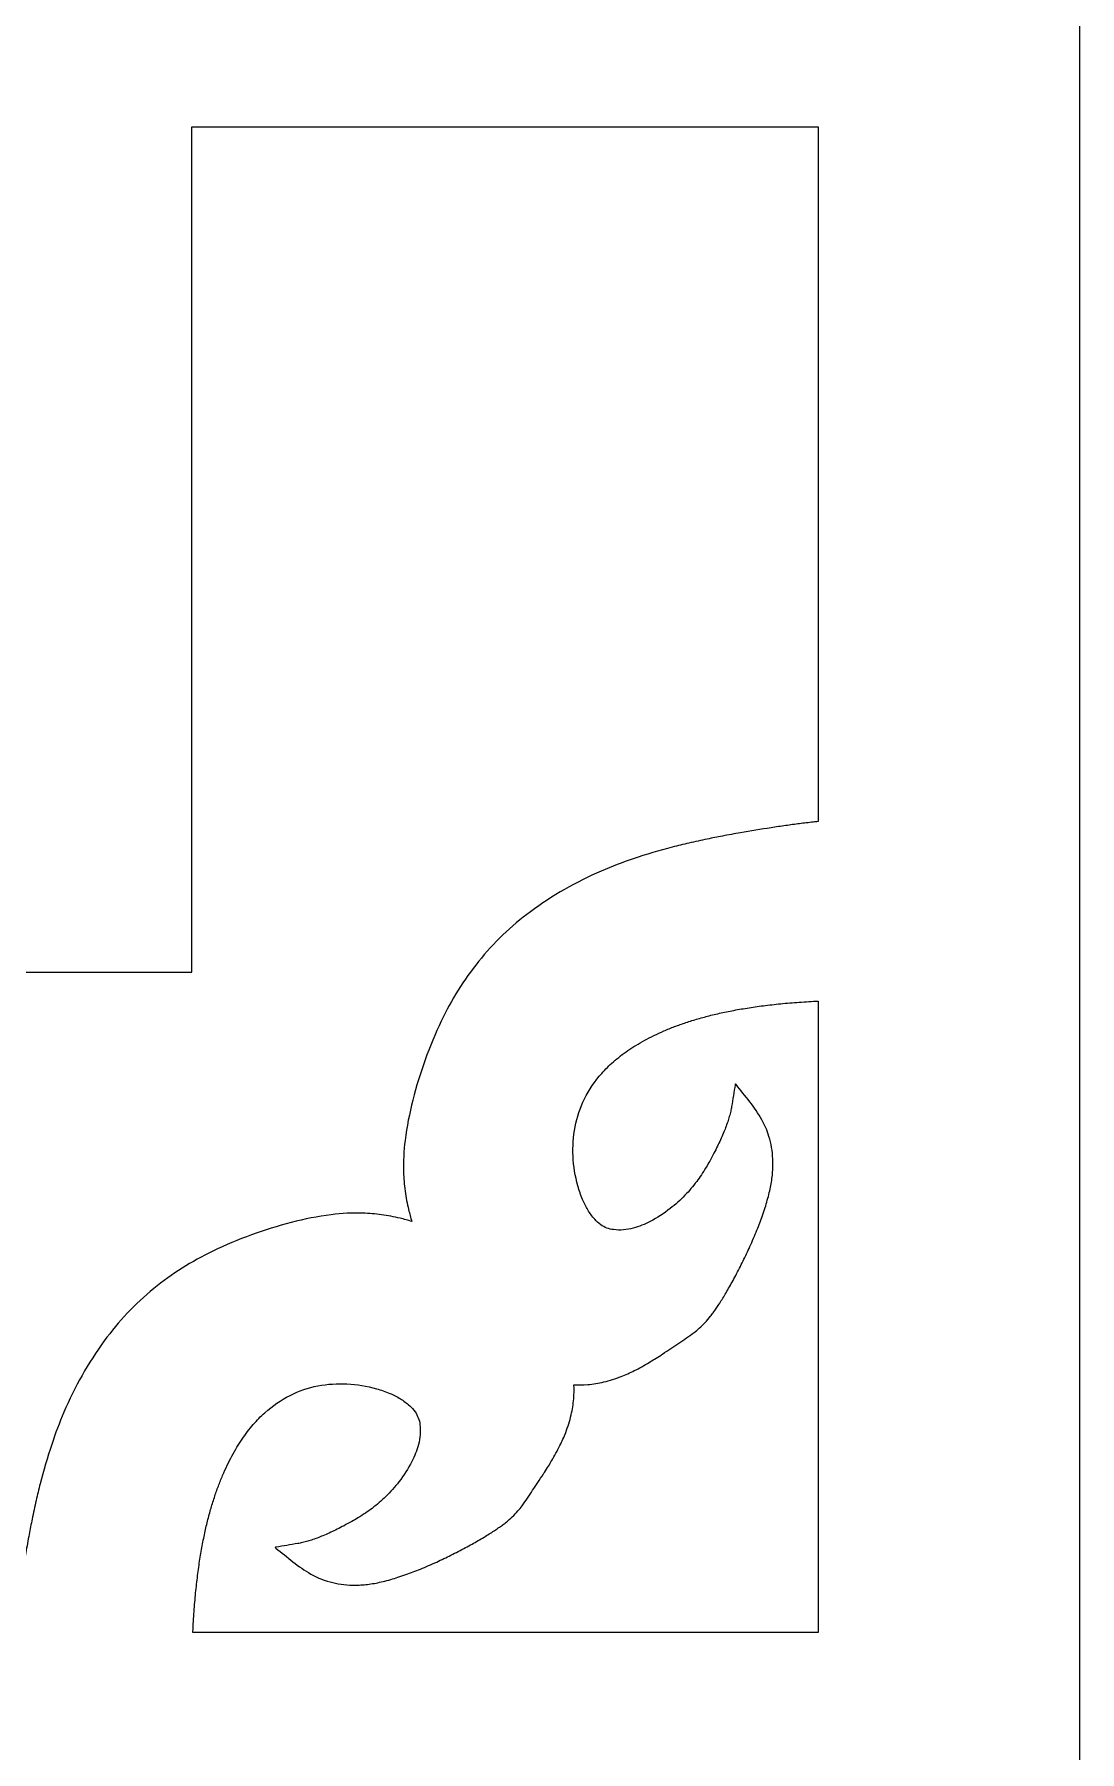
# Model space of a CAD drawing. Header units: centimetres. Extents: x -10 to 9.2, y -12 to 12.7.
# Drawn here: x 7.35 to 9.199, y -2.689 to 0.348 of the extents above; entities that cross this region are included whole.
import ezdxf

# ---------------------------------------------------------------- set-up
doc = ezdxf.new("R2010")
doc.units = ezdxf.units.CM
doc.header["$MEASUREMENT"] = 0
doc.layers.add('layer 1', color=7, linetype='Continuous')

msp = doc.modelspace()

# ---------------------------------------------------------------- linework, layer by layer
at = {"layer": 'layer 1', "color": 242, "lineweight": 9}
for points, knots in [([(9.19904, 12.67695), (9.19904, 4.45748), (9.19904, -3.76202), (9.19904, -11.9815), (9.19904, -11.9815), (6.13291, -11.9815), (3.06675, -11.9815), (0.00061, -11.9815), (0.00061, -11.9815), (0.00061, -3.76202), (0.00061, 4.45748), (0.00061, 12.67695), (0.00061, 12.67695), (3.06675, 12.67695), (6.13291, 12.67695), (9.19904, 12.67695)], [0, 0, 0, 0, 0.2, 0.2, 0.2, 0.2, 0.4, 0.4, 0.4, 0.4, 0.6, 0.6, 0.6, 0.6, 1, 1, 1, 1]), ([(6.19529, -2.47893), (6.56837, -2.47893), (6.94149, -2.47893), (7.31455, -2.47893), (7.31455, -2.47893), (7.31501, -2.47476), (7.31546, -2.47059), (7.3159, -2.46643), (7.3159, -2.46643), (7.31682, -2.45841), (7.31779, -2.45042), (7.31876, -2.44242), (7.31876, -2.44242), (7.31982, -2.43415), (7.32086, -2.42591), (7.32202, -2.41771), (7.32202, -2.41771), (7.32319, -2.40906), (7.32445, -2.40041), (7.32573, -2.39178), (7.32573, -2.39178), (7.3287, -2.3736), (7.33163, -2.35545), (7.33455, -2.33728), (7.33455, -2.33728), (7.33643, -2.32652), (7.33837, -2.31577), (7.34037, -2.30503), (7.34037, -2.30503), (7.34207, -2.296), (7.34382, -2.28699), (7.34567, -2.278), (7.34567, -2.278), (7.34794, -2.26702), (7.35029, -2.25606), (7.3528, -2.24515), (7.3528, -2.24515), (7.35503, -2.23531), (7.35742, -2.22551), (7.3599, -2.21573), (7.3599, -2.21573), (7.36586, -2.19233), (7.37261, -2.16914), (7.38023, -2.14621), (7.38023, -2.14621), (7.38666, -2.12678), (7.3939, -2.10762), (7.40192, -2.08878), (7.40192, -2.08878), (7.42092, -2.0442), (7.44478, -2.00211), (7.47327, -1.96298), (7.47327, -1.96298), (7.49838, -1.92843), (7.52774, -1.89743), (7.56084, -1.87054), (7.56084, -1.87054), (7.59303, -1.84437), (7.62801, -1.82217), (7.66535, -1.80423), (7.66535, -1.80423), (7.70991, -1.78283), (7.75635, -1.76585), (7.80418, -1.75346), (7.80418, -1.75346), (7.82749, -1.74741), (7.85112, -1.74282), (7.87497, -1.7397), (7.87497, -1.7397), (7.89345, -1.73728), (7.91203, -1.73637), (7.93064, -1.73698), (7.93064, -1.73698), (7.94177, -1.73735), (7.95288, -1.7383), (7.96393, -1.73981), (7.96393, -1.73981), (7.97496, -1.74131), (7.98584, -1.74338), (7.99666, -1.74601), (7.99666, -1.74601), (8.00369, -1.74772), (8.01065, -1.74966), (8.01752, -1.75183), (8.01752, -1.75183), (8.0154, -1.74488), (8.01347, -1.73787), (8.01177, -1.73079), (8.01177, -1.73079), (8.00915, -1.71991), (8.00708, -1.70893), (8.00558, -1.69784), (8.00558, -1.69784), (8.0041, -1.68674), (8.00318, -1.67554), (8.0028, -1.66434), (8.0028, -1.66434), (8.00218, -1.6456), (8.0031, -1.62689), (8.0055, -1.6083), (8.0055, -1.6083), (8.00861, -1.58426), (8.01318, -1.56048), (8.01915, -1.53701), (8.01915, -1.53701), (8.03146, -1.48887), (8.04833, -1.44216), (8.06958, -1.39729), (8.06958, -1.39729), (8.0874, -1.35968), (8.10947, -1.32445), (8.13542, -1.29204), (8.13542, -1.29204), (8.16219, -1.25869), (8.19296, -1.22914), (8.22728, -1.20384), (8.22728, -1.20384), (8.26611, -1.17519), (8.30796, -1.15116), (8.35222, -1.13204), (8.35222, -1.13204), (8.37094, -1.12397), (8.38998, -1.11668), (8.4093, -1.11021), (8.4093, -1.11021), (8.43206, -1.10258), (8.45507, -1.09575), (8.47831, -1.08972), (8.47831, -1.08972), (8.48803, -1.08722), (8.49776, -1.08483), (8.50754, -1.08257), (8.50754, -1.08257), (8.5184, -1.08005), (8.52928, -1.07768), (8.54016, -1.07542), (8.54016, -1.07542), (8.5491, -1.07357), (8.55805, -1.07177), (8.56703, -1.07008), (8.56703, -1.07008), (8.57763, -1.06807), (8.58825, -1.06614), (8.59887, -1.06426), (8.59887, -1.06426), (8.61691, -1.0613), (8.63493, -1.05834), (8.65298, -1.05538), (8.65298, -1.05538), (8.66164, -1.05407), (8.6703, -1.0528), (8.67897, -1.0516), (8.67897, -1.0516), (8.68711, -1.05047), (8.69531, -1.04935), (8.70351, -1.04833), (8.70351, -1.04833), (8.71142, -1.04732), (8.71937, -1.04635), (8.72736, -1.04546), (8.72736, -1.04546), (8.73044, -1.04512), (8.73352, -1.04479), (8.73661, -1.04443), (8.73661, -1.04443), (8.73661, -0.63487), (8.73661, -0.2253), (8.73661, 0.18426), (8.73661, 0.18426), (8.36719, 0.18426), (7.99778, 0.18426), (7.62833, 0.18426), (7.62833, 0.18426), (7.62833, -0.21123), (7.62833, -0.60671), (7.62833, -1.0022), (7.62833, -1.0022), (7.62833, -1.08015), (7.62833, -1.15814), (7.62833, -1.23611), (7.62833, -1.23611), (7.62833, -1.2549), (7.62833, -1.2737), (7.62833, -1.2925), (7.62833, -1.2925), (7.62833, -1.29834), (7.62833, -1.30417), (7.62833, -1.31002), (7.62833, -1.31002), (7.62833, -1.31028), (7.62833, -1.31056), (7.62833, -1.31083), (7.62833, -1.31083), (7.62806, -1.31083), (7.62779, -1.31083), (7.62751, -1.31083), (7.62751, -1.31083), (7.62173, -1.31083), (7.61593, -1.31083), (7.61014, -1.31083), (7.61014, -1.31083), (7.13851, -1.31083), (6.66688, -1.31083), (6.19529, -1.31083), (6.19529, -1.31083), (6.19529, -1.7002), (6.19529, -2.08957), (6.19529, -2.47893)], [0, 0, 0, 0, 0.0188679, 0.0188679, 0.0188679, 0.0188679, 0.0377358, 0.0377358, 0.0377358, 0.0377358, 0.0566038, 0.0566038, 0.0566038, 0.0566038, 0.0754717, 0.0754717, 0.0754717, 0.0754717, 0.0943396, 0.0943396, 0.0943396, 0.0943396, 0.1132075, 0.1132075, 0.1132075, 0.1132075, 0.1320755, 0.1320755, 0.1320755, 0.1320755, 0.1509434, 0.1509434, 0.1509434, 0.1509434, 0.1698113, 0.1698113, 0.1698113, 0.1698113, 0.1886792, 0.1886792, 0.1886792, 0.1886792, 0.2075472, 0.2075472, 0.2075472, 0.2075472, 0.2264151, 0.2264151, 0.2264151, 0.2264151, 0.245283, 0.245283, 0.245283, 0.245283, 0.2641509, 0.2641509, 0.2641509, 0.2641509, 0.2830189, 0.2830189, 0.2830189, 0.2830189, 0.3018868, 0.3018868, 0.3018868, 0.3018868, 0.3207547, 0.3207547, 0.3207547, 0.3207547, 0.3396226, 0.3396226, 0.3396226, 0.3396226, 0.3584906, 0.3584906, 0.3584906, 0.3584906, 0.3773585, 0.3773585, 0.3773585, 0.3773585, 0.3962264, 0.3962264, 0.3962264, 0.3962264, 0.4150943, 0.4150943, 0.4150943, 0.4150943, 0.4339623, 0.4339623, 0.4339623, 0.4339623, 0.4528302, 0.4528302, 0.4528302, 0.4528302, 0.4716981, 0.4716981, 0.4716981, 0.4716981, 0.490566, 0.490566, 0.490566, 0.490566, 0.509434, 0.509434, 0.509434, 0.509434, 0.5283019, 0.5283019, 0.5283019, 0.5283019, 0.5471698, 0.5471698, 0.5471698, 0.5471698, 0.5660377, 0.5660377, 0.5660377, 0.5660377, 0.5849057, 0.5849057, 0.5849057, 0.5849057, 0.6037736, 0.6037736, 0.6037736, 0.6037736, 0.6226415, 0.6226415, 0.6226415, 0.6226415, 0.6415094, 0.6415094, 0.6415094, 0.6415094, 0.6603774, 0.6603774, 0.6603774, 0.6603774, 0.6792453, 0.6792453, 0.6792453, 0.6792453, 0.6981132, 0.6981132, 0.6981132, 0.6981132, 0.7169811, 0.7169811, 0.7169811, 0.7169811, 0.7358491, 0.7358491, 0.7358491, 0.7358491, 0.754717, 0.754717, 0.754717, 0.754717, 0.7735849, 0.7735849, 0.7735849, 0.7735849, 0.7924528, 0.7924528, 0.7924528, 0.7924528, 0.8113208, 0.8113208, 0.8113208, 0.8113208, 0.8301887, 0.8301887, 0.8301887, 0.8301887, 0.8490566, 0.8490566, 0.8490566, 0.8490566, 0.8679245, 0.8679245, 0.8679245, 0.8679245, 0.8867925, 0.8867925, 0.8867925, 0.8867925, 0.9056604, 0.9056604, 0.9056604, 0.9056604, 0.9245283, 0.9245283, 0.9245283, 0.9245283, 0.9433962, 0.9433962, 0.9433962, 0.9433962, 0.9622642, 0.9622642, 0.9622642, 0.9622642, 1, 1, 1, 1]), ([(8.3042, -2.0404), (8.30465, -2.04865), (8.30458, -2.05689), (8.30389, -2.06513), (8.30389, -2.06513), (8.3031, -2.07481), (8.30158, -2.08437), (8.29934, -2.0938), (8.29934, -2.0938), (8.2968, -2.10434), (8.29358, -2.11464), (8.28971, -2.12474), (8.28971, -2.12474), (8.28665, -2.13266), (8.28325, -2.14043), (8.27947, -2.14803), (8.27947, -2.14803), (8.27499, -2.15709), (8.2702, -2.16598), (8.26507, -2.17468), (8.26507, -2.17468), (8.26314, -2.17786), (8.26125, -2.18104), (8.25927, -2.18419), (8.25927, -2.18419), (8.25692, -2.18799), (8.25448, -2.19181), (8.25205, -2.19555), (8.25205, -2.19555), (8.25149, -2.19643), (8.25093, -2.1973), (8.25036, -2.19816), (8.25036, -2.19816), (8.24701, -2.20322), (8.24368, -2.2083), (8.24032, -2.21335), (8.24032, -2.21335), (8.23427, -2.22258), (8.2282, -2.23182), (8.2221, -2.24105), (8.2221, -2.24105), (8.21903, -2.24559), (8.21587, -2.25005), (8.21253, -2.25444), (8.21253, -2.25444), (8.21014, -2.25761), (8.20764, -2.26069), (8.20502, -2.2637), (8.20502, -2.2637), (8.20194, -2.26726), (8.19867, -2.27067), (8.19524, -2.2739), (8.19524, -2.2739), (8.19159, -2.27738), (8.18781, -2.2807), (8.18388, -2.28384), (8.18388, -2.28384), (8.18186, -2.28545), (8.17982, -2.28706), (8.17772, -2.2886), (8.17772, -2.2886), (8.17528, -2.29039), (8.1729, -2.29212), (8.17046, -2.29381), (8.17046, -2.29381), (8.16804, -2.29548), (8.16561, -2.29712), (8.16316, -2.2987), (8.16316, -2.2987), (8.16024, -2.30064), (8.15727, -2.30253), (8.15429, -2.30441), (8.15429, -2.30441), (8.15124, -2.3063), (8.1482, -2.30817), (8.14515, -2.31), (8.14515, -2.31), (8.14171, -2.31207), (8.13826, -2.31407), (8.1348, -2.31609), (8.1348, -2.31609), (8.13122, -2.31817), (8.12755, -2.32024), (8.12391, -2.32227), (8.12391, -2.32227), (8.12008, -2.32439), (8.11625, -2.32651), (8.11239, -2.32859), (8.11239, -2.32859), (8.10392, -2.33315), (8.09537, -2.33756), (8.08672, -2.34185), (8.08672, -2.34185), (8.0784, -2.34602), (8.06996, -2.35005), (8.06146, -2.35396), (8.06146, -2.35396), (8.05192, -2.35833), (8.04222, -2.36253), (8.03249, -2.36653), (8.03249, -2.36653), (8.02411, -2.36997), (8.01562, -2.37322), (8.00705, -2.37626), (8.00705, -2.37626), (8.00238, -2.37793), (7.99766, -2.37953), (7.99294, -2.38105), (7.99294, -2.38105), (7.98872, -2.38241), (7.98447, -2.38369), (7.98021, -2.38492), (7.98021, -2.38492), (7.97564, -2.38621), (7.97108, -2.38742), (7.96647, -2.38853), (7.96647, -2.38853), (7.96247, -2.3895), (7.95843, -2.39038), (7.95434, -2.39115), (7.95434, -2.39115), (7.95021, -2.39193), (7.94605, -2.39262), (7.94189, -2.39319), (7.94189, -2.39319), (7.93797, -2.39371), (7.93404, -2.39414), (7.9301, -2.39443), (7.9301, -2.39443), (7.92627, -2.39472), (7.92246, -2.3949), (7.91864, -2.39496), (7.91864, -2.39496), (7.91497, -2.39501), (7.91131, -2.39496), (7.90765, -2.3948), (7.90765, -2.3948), (7.90079, -2.39445), (7.89399, -2.39371), (7.88724, -2.39251), (7.88724, -2.39251), (7.88068, -2.39137), (7.87425, -2.3898), (7.86793, -2.38781), (7.86793, -2.38781), (7.85778, -2.38463), (7.84805, -2.38042), (7.83884, -2.37519), (7.83884, -2.37519), (7.82771, -2.36891), (7.81715, -2.36174), (7.80717, -2.3537), (7.80717, -2.3537), (7.7971, -2.34554), (7.78695, -2.33739), (7.77687, -2.32922), (7.77687, -2.32922), (7.7764, -2.32883), (7.77592, -2.32844), (7.77544, -2.32808), (7.77544, -2.32808), (7.77604, -2.32798), (7.77666, -2.32788), (7.77722, -2.32778), (7.77722, -2.32778), (7.79002, -2.32562), (7.80279, -2.32346), (7.81559, -2.32132), (7.81559, -2.32132), (7.81831, -2.32087), (7.82106, -2.32032), (7.82376, -2.31967), (7.82376, -2.31967), (7.82695, -2.31895), (7.83008, -2.31814), (7.83316, -2.31724), (7.83316, -2.31724), (7.83624, -2.31635), (7.83927, -2.31539), (7.8423, -2.31436), (7.8423, -2.31436), (7.84581, -2.31317), (7.84927, -2.3119), (7.85274, -2.31057), (7.85274, -2.31057), (7.85607, -2.30926), (7.85942, -2.30789), (7.86278, -2.30646), (7.86278, -2.30646), (7.86659, -2.30483), (7.87041, -2.30312), (7.87419, -2.30137), (7.87419, -2.30137), (7.87782, -2.29965), (7.88148, -2.29792), (7.88508, -2.2961), (7.88508, -2.2961), (7.88925, -2.29404), (7.8934, -2.29192), (7.89751, -2.28976), (7.89751, -2.28976), (7.90214, -2.28733), (7.90669, -2.28485), (7.91124, -2.28231), (7.91124, -2.28231), (7.91493, -2.28023), (7.91857, -2.2781), (7.92219, -2.27591), (7.92219, -2.27591), (7.92665, -2.27318), (7.93107, -2.27037), (7.9354, -2.26742), (7.9354, -2.26742), (7.93935, -2.26476), (7.94324, -2.262), (7.94707, -2.25912), (7.94707, -2.25912), (7.9514, -2.25584), (7.95567, -2.25244), (7.95979, -2.24889), (7.95979, -2.24889), (7.96379, -2.24546), (7.96765, -2.24193), (7.9714, -2.23825), (7.9714, -2.23825), (7.97558, -2.23421), (7.97962, -2.23), (7.98348, -2.22562), (7.98348, -2.22562), (7.98736, -2.22125), (7.99112, -2.21672), (7.99466, -2.21207), (7.99466, -2.21207), (8.00326, -2.20085), (8.01088, -2.18889), (8.0174, -2.17635), (8.0174, -2.17635), (8.02244, -2.16672), (8.02638, -2.15659), (8.02926, -2.14609), (8.02926, -2.14609), (8.03233, -2.13465), (8.03319, -2.12281), (8.03183, -2.11104), (8.03183, -2.11104), (8.03084, -2.10286), (8.02794, -2.09518), (8.02326, -2.08841), (8.02326, -2.08841), (8.0205, -2.08442), (8.01729, -2.08077), (8.01364, -2.07752), (8.01364, -2.07752), (8.00854, -2.07293), (8.00298, -2.06882), (7.99713, -2.06526), (7.99713, -2.06526), (7.9912, -2.06165), (7.98502, -2.0585), (7.97865, -2.0558), (7.97865, -2.0558), (7.97099, -2.05254), (7.96313, -2.04978), (7.95509, -2.04751), (7.95509, -2.04751), (7.93797, -2.04263), (7.92044, -2.03976), (7.90265, -2.0389), (7.90265, -2.0389), (7.88545, -2.03808), (7.86825, -2.03928), (7.85133, -2.04249), (7.85133, -2.04249), (7.83421, -2.04576), (7.81766, -2.05135), (7.80203, -2.05921), (7.80203, -2.05921), (7.78577, -2.06739), (7.77079, -2.07766), (7.75731, -2.08988), (7.75731, -2.08988), (7.75009, -2.09637), (7.74332, -2.10335), (7.737, -2.1107), (7.737, -2.1107), (7.72991, -2.11896), (7.72328, -2.12763), (7.71716, -2.13664), (7.71716, -2.13664), (7.71401, -2.14128), (7.71097, -2.14601), (7.7081, -2.1508), (7.7081, -2.1508), (7.70497, -2.15596), (7.702, -2.16119), (7.69914, -2.1665), (7.69914, -2.1665), (7.69624, -2.17188), (7.69346, -2.17734), (7.69083, -2.18286), (7.69083, -2.18286), (7.688, -2.1888), (7.6853, -2.1948), (7.68271, -2.20086), (7.68271, -2.20086), (7.68005, -2.20709), (7.67752, -2.2134), (7.67514, -2.21974), (7.67514, -2.21974), (7.67261, -2.22642), (7.67027, -2.23315), (7.66802, -2.23995), (7.66802, -2.23995), (7.66569, -2.24701), (7.66352, -2.25412), (7.66146, -2.2613), (7.66146, -2.2613), (7.65926, -2.26897), (7.6572, -2.27671), (7.6553, -2.28446), (7.6553, -2.28446), (7.65331, -2.2925), (7.65152, -2.30059), (7.64984, -2.30869), (7.64984, -2.30869), (7.64798, -2.31754), (7.64633, -2.32638), (7.64476, -2.33527), (7.64476, -2.33527), (7.644, -2.33982), (7.64324, -2.34437), (7.64253, -2.34895), (7.64253, -2.34895), (7.64177, -2.35372), (7.64109, -2.35851), (7.64042, -2.36329), (7.64042, -2.36329), (7.6397, -2.36816), (7.63907, -2.37301), (7.63843, -2.37789), (7.63843, -2.37789), (7.63779, -2.38299), (7.6372, -2.3881), (7.63661, -2.3932), (7.63661, -2.3932), (7.63604, -2.3984), (7.6355, -2.40358), (7.63498, -2.40877), (7.63498, -2.40877), (7.63448, -2.41422), (7.63399, -2.41967), (7.63354, -2.42511), (7.63354, -2.42511), (7.63304, -2.43063), (7.63264, -2.43615), (7.63222, -2.44168), (7.63222, -2.44168), (7.63182, -2.44749), (7.63145, -2.4533), (7.63108, -2.45912), (7.63108, -2.45912), (7.63071, -2.46497), (7.63041, -2.47086), (7.63012, -2.47674), (7.63012, -2.47674), (7.6301, -2.47749), (7.63005, -2.47821), (7.63004, -2.47893), (7.63004, -2.47893), (7.99891, -2.47893), (8.36775, -2.47893), (8.73661, -2.47893), (8.73661, -2.47893), (8.73661, -2.10657), (8.73661, -1.73423), (8.73661, -1.36185), (8.73661, -1.36185), (8.73111, -1.36212), (8.72558, -1.36242), (8.72006, -1.36276), (8.72006, -1.36276), (8.71428, -1.3631), (8.70854, -1.36348), (8.70276, -1.3639), (8.70276, -1.3639), (8.6973, -1.36431), (8.69179, -1.36474), (8.68631, -1.36522), (8.68631, -1.36522), (8.68091, -1.36565), (8.67547, -1.36616), (8.67007, -1.36671), (8.67007, -1.36671), (8.66492, -1.36721), (8.65977, -1.36776), (8.65461, -1.36834), (8.65461, -1.36834), (8.64953, -1.3689), (8.64444, -1.36953), (8.6394, -1.37018), (8.6394, -1.37018), (8.63455, -1.37078), (8.62974, -1.37145), (8.6249, -1.37213), (8.6249, -1.37213), (8.62015, -1.37282), (8.61541, -1.37351), (8.61064, -1.37429), (8.61064, -1.37429), (8.60613, -1.37498), (8.6016, -1.37576), (8.59703, -1.37653), (8.59703, -1.37653), (8.58825, -1.37809), (8.57945, -1.37978), (8.57068, -1.38162), (8.57068, -1.38162), (8.5626, -1.3833), (8.55459, -1.38515), (8.5466, -1.38716), (8.5466, -1.38716), (8.5389, -1.38907), (8.53122, -1.39112), (8.52357, -1.39334), (8.52357, -1.39334), (8.51647, -1.3954), (8.50943, -1.39759), (8.50239, -1.39995), (8.50239, -1.39995), (8.49562, -1.40218), (8.48895, -1.40458), (8.4823, -1.40711), (8.4823, -1.40711), (8.47598, -1.40951), (8.46975, -1.41206), (8.46358, -1.41471), (8.46358, -1.41471), (8.45754, -1.41731), (8.45156, -1.42006), (8.4457, -1.42291), (8.4457, -1.42291), (8.44018, -1.42557), (8.43477, -1.42835), (8.42942, -1.43128), (8.42942, -1.43128), (8.42417, -1.43413), (8.41899, -1.43715), (8.41385, -1.44028), (8.41385, -1.44028), (8.40908, -1.4432), (8.4044, -1.44624), (8.39979, -1.44942), (8.39979, -1.44942), (8.39081, -1.45557), (8.38221, -1.46223), (8.374, -1.46938), (8.374, -1.46938), (8.36672, -1.47574), (8.35979, -1.48258), (8.35334, -1.48982), (8.35334, -1.48982), (8.34121, -1.50341), (8.33098, -1.51852), (8.32288, -1.53485), (8.32288, -1.53485), (8.31504, -1.55059), (8.30947, -1.56722), (8.30626, -1.5845), (8.30626, -1.5845), (8.30307, -1.60154), (8.30188, -1.61885), (8.3027, -1.63616), (8.3027, -1.63616), (8.30356, -1.65407), (8.30638, -1.67173), (8.31123, -1.68898), (8.31123, -1.68898), (8.31347, -1.69704), (8.31626, -1.70495), (8.31946, -1.71269), (8.31946, -1.71269), (8.32215, -1.71909), (8.3253, -1.7253), (8.32887, -1.73126), (8.32887, -1.73126), (8.33242, -1.73718), (8.33651, -1.74275), (8.34105, -1.7479), (8.34105, -1.7479), (8.34427, -1.75156), (8.34789, -1.75481), (8.35186, -1.75758), (8.35186, -1.75758), (8.35859, -1.7623), (8.36622, -1.76523), (8.37435, -1.76619), (8.37435, -1.76619), (8.38603, -1.7676), (8.39778, -1.76671), (8.40914, -1.76359), (8.40914, -1.76359), (8.41959, -1.76074), (8.42964, -1.75676), (8.43921, -1.75171), (8.43921, -1.75171), (8.45168, -1.74512), (8.46354, -1.73746), (8.47468, -1.7288), (8.47468, -1.7288), (8.47932, -1.72521), (8.48381, -1.72145), (8.48819, -1.71754), (8.48819, -1.71754), (8.49247, -1.71364), (8.49668, -1.70958), (8.50073, -1.7054), (8.50073, -1.7054), (8.50435, -1.70161), (8.50786, -1.6977), (8.51125, -1.69369), (8.51125, -1.69369), (8.51479, -1.68952), (8.51818, -1.68522), (8.52145, -1.68084), (8.52145, -1.68084), (8.52426, -1.67701), (8.52705, -1.6731), (8.5297, -1.66911), (8.5297, -1.66911), (8.53259, -1.66475), (8.53539, -1.66031), (8.53809, -1.65582), (8.53809, -1.65582), (8.54025, -1.65217), (8.54241, -1.64851), (8.54446, -1.6448), (8.54446, -1.6448), (8.54697, -1.64023), (8.54945, -1.63564), (8.55184, -1.63101), (8.55184, -1.63101), (8.554, -1.62685), (8.55611, -1.62267), (8.55819, -1.61847), (8.55819, -1.61847), (8.55998, -1.61483), (8.5617, -1.61118), (8.56336, -1.60749), (8.56336, -1.60749), (8.56513, -1.60369), (8.56681, -1.59983), (8.56846, -1.59599), (8.56846, -1.59599), (8.56987, -1.59264), (8.57122, -1.58928), (8.57254, -1.58587), (8.57254, -1.58587), (8.57384, -1.58241), (8.57512, -1.57892), (8.5763, -1.5754), (8.5763, -1.5754), (8.57733, -1.57237), (8.57827, -1.5693), (8.57915, -1.56619), (8.57915, -1.56619), (8.58005, -1.56308), (8.58085, -1.55993), (8.58159, -1.55675), (8.58159, -1.55675), (8.58221, -1.55401), (8.58275, -1.55127), (8.58319, -1.54849), (8.58319, -1.54849), (8.58535, -1.53561), (8.5875, -1.52277), (8.58963, -1.5099), (8.58963, -1.5099), (8.58974, -1.50929), (8.58983, -1.50868), (8.58993, -1.50809), (8.58993, -1.50809), (8.5903, -1.50857), (8.59068, -1.50905), (8.59103, -1.50951), (8.59103, -1.50951), (8.59917, -1.5197), (8.60726, -1.52988), (8.61535, -1.54005), (8.61535, -1.54005), (8.62335, -1.55007), (8.63048, -1.56069), (8.63671, -1.5719), (8.63671, -1.5719), (8.6419, -1.58121), (8.64611, -1.59099), (8.64924, -1.60116), (8.64924, -1.60116), (8.65123, -1.60755), (8.6528, -1.61404), (8.65393, -1.62063), (8.65393, -1.62063), (8.65513, -1.62743), (8.65589, -1.63428), (8.65616, -1.64119), (8.65616, -1.64119), (8.65634, -1.64487), (8.65642, -1.64854), (8.65634, -1.65223), (8.65634, -1.65223), (8.6563, -1.65609), (8.6561, -1.65994), (8.65585, -1.66377), (8.65585, -1.66377), (8.65552, -1.66776), (8.65513, -1.67171), (8.65458, -1.67566), (8.65458, -1.67566), (8.65402, -1.67985), (8.65335, -1.68404), (8.65258, -1.6882), (8.65258, -1.6882), (8.65181, -1.6923), (8.65094, -1.69637), (8.64995, -1.70041), (8.64995, -1.70041), (8.64887, -1.70505), (8.64766, -1.70964), (8.64638, -1.71423), (8.64638, -1.71423), (8.64519, -1.71853), (8.6439, -1.72282), (8.64255, -1.72708), (8.64255, -1.72708), (8.64102, -1.73182), (8.63945, -1.73656), (8.63778, -1.74128), (8.63778, -1.74128), (8.63477, -1.7499), (8.63151, -1.75842), (8.62811, -1.7669), (8.62811, -1.7669), (8.62416, -1.77669), (8.61996, -1.78641), (8.61563, -1.79606), (8.61563, -1.79606), (8.61176, -1.80461), (8.60773, -1.81309), (8.6036, -1.82151), (8.6036, -1.82151), (8.59934, -1.83017), (8.59495, -1.83879), (8.59042, -1.84731), (8.59042, -1.84731), (8.58836, -1.8512), (8.58626, -1.85507), (8.58415, -1.85891), (8.58415, -1.85891), (8.58211, -1.8626), (8.5801, -1.86625), (8.57801, -1.86989), (8.57801, -1.86989), (8.576, -1.87338), (8.574, -1.87684), (8.57197, -1.88029), (8.57197, -1.88029), (8.57015, -1.88337), (8.5683, -1.88644), (8.56641, -1.88949), (8.56641, -1.88949), (8.56454, -1.8925), (8.56268, -1.89548), (8.56075, -1.89843), (8.56075, -1.89843), (8.55917, -1.90092), (8.55755, -1.90335), (8.55588, -1.90577), (8.55588, -1.90577), (8.55421, -1.90823), (8.55248, -1.91067), (8.55073, -1.91309), (8.55073, -1.91309), (8.54916, -1.91518), (8.54757, -1.91726), (8.54599, -1.9193), (8.54599, -1.9193), (8.54287, -1.92326), (8.53956, -1.92706), (8.53613, -1.93074), (8.53613, -1.93074), (8.53291, -1.93417), (8.52949, -1.93746), (8.52597, -1.9406), (8.52597, -1.9406), (8.52299, -1.94321), (8.51997, -1.94574), (8.51677, -1.94816), (8.51677, -1.94816), (8.5125, -1.95142), (8.50815, -1.95457), (8.50367, -1.95764), (8.50367, -1.95764), (8.49446, -1.9638), (8.4852, -1.96998), (8.47596, -1.97614), (8.47596, -1.97614), (8.47097, -1.97949), (8.46597, -1.98282), (8.46093, -1.98617), (8.46093, -1.98617), (8.46008, -1.98675), (8.45921, -1.98731), (8.45835, -1.98789), (8.45835, -1.98789), (8.45461, -1.99035), (8.4508, -1.9928), (8.44699, -1.9952), (8.44699, -1.9952), (8.44387, -1.99716), (8.44072, -1.9991), (8.43753, -2.00099), (8.43753, -2.00099), (8.4289, -2.00616), (8.42008, -2.01102), (8.41109, -2.01553), (8.41109, -2.01553), (8.40354, -2.01932), (8.39581, -2.02275), (8.38795, -2.02583), (8.38795, -2.02583), (8.37794, -2.02973), (8.36769, -2.03298), (8.35721, -2.0355), (8.35721, -2.0355), (8.34787, -2.03777), (8.33833, -2.03931), (8.32873, -2.04012), (8.32873, -2.04012), (8.32059, -2.0408), (8.31237, -2.04088), (8.3042, -2.0404)], [0, 0, 0, 0, 0.0053763, 0.0053763, 0.0053763, 0.0053763, 0.0107527, 0.0107527, 0.0107527, 0.0107527, 0.016129, 0.016129, 0.016129, 0.016129, 0.0215054, 0.0215054, 0.0215054, 0.0215054, 0.0268817, 0.0268817, 0.0268817, 0.0268817, 0.0322581, 0.0322581, 0.0322581, 0.0322581, 0.0376344, 0.0376344, 0.0376344, 0.0376344, 0.0430108, 0.0430108, 0.0430108, 0.0430108, 0.0483871, 0.0483871, 0.0483871, 0.0483871, 0.0537634, 0.0537634, 0.0537634, 0.0537634, 0.0591398, 0.0591398, 0.0591398, 0.0591398, 0.0645161, 0.0645161, 0.0645161, 0.0645161, 0.0698925, 0.0698925, 0.0698925, 0.0698925, 0.0752688, 0.0752688, 0.0752688, 0.0752688, 0.0806452, 0.0806452, 0.0806452, 0.0806452, 0.0860215, 0.0860215, 0.0860215, 0.0860215, 0.0913978, 0.0913978, 0.0913978, 0.0913978, 0.0967742, 0.0967742, 0.0967742, 0.0967742, 0.1021505, 0.1021505, 0.1021505, 0.1021505, 0.1075269, 0.1075269, 0.1075269, 0.1075269, 0.1129032, 0.1129032, 0.1129032, 0.1129032, 0.1182796, 0.1182796, 0.1182796, 0.1182796, 0.1236559, 0.1236559, 0.1236559, 0.1236559, 0.1290323, 0.1290323, 0.1290323, 0.1290323, 0.1344086, 0.1344086, 0.1344086, 0.1344086, 0.1397849, 0.1397849, 0.1397849, 0.1397849, 0.1451613, 0.1451613, 0.1451613, 0.1451613, 0.1505376, 0.1505376, 0.1505376, 0.1505376, 0.155914, 0.155914, 0.155914, 0.155914, 0.1612903, 0.1612903, 0.1612903, 0.1612903, 0.1666667, 0.1666667, 0.1666667, 0.1666667, 0.172043, 0.172043, 0.172043, 0.172043, 0.1774194, 0.1774194, 0.1774194, 0.1774194, 0.1827957, 0.1827957, 0.1827957, 0.1827957, 0.188172, 0.188172, 0.188172, 0.188172, 0.1935484, 0.1935484, 0.1935484, 0.1935484, 0.1989247, 0.1989247, 0.1989247, 0.1989247, 0.2043011, 0.2043011, 0.2043011, 0.2043011, 0.2096774, 0.2096774, 0.2096774, 0.2096774, 0.2150538, 0.2150538, 0.2150538, 0.2150538, 0.2204301, 0.2204301, 0.2204301, 0.2204301, 0.2258065, 0.2258065, 0.2258065, 0.2258065, 0.2311828, 0.2311828, 0.2311828, 0.2311828, 0.2365591, 0.2365591, 0.2365591, 0.2365591, 0.2419355, 0.2419355, 0.2419355, 0.2419355, 0.2473118, 0.2473118, 0.2473118, 0.2473118, 0.2526882, 0.2526882, 0.2526882, 0.2526882, 0.2580645, 0.2580645, 0.2580645, 0.2580645, 0.2634409, 0.2634409, 0.2634409, 0.2634409, 0.2688172, 0.2688172, 0.2688172, 0.2688172, 0.2741935, 0.2741935, 0.2741935, 0.2741935, 0.2795699, 0.2795699, 0.2795699, 0.2795699, 0.2849462, 0.2849462, 0.2849462, 0.2849462, 0.2903226, 0.2903226, 0.2903226, 0.2903226, 0.2956989, 0.2956989, 0.2956989, 0.2956989, 0.3010753, 0.3010753, 0.3010753, 0.3010753, 0.3064516, 0.3064516, 0.3064516, 0.3064516, 0.311828, 0.311828, 0.311828, 0.311828, 0.3172043, 0.3172043, 0.3172043, 0.3172043, 0.3225806, 0.3225806, 0.3225806, 0.3225806, 0.327957, 0.327957, 0.327957, 0.327957, 0.3333333, 0.3333333, 0.3333333, 0.3333333, 0.3387097, 0.3387097, 0.3387097, 0.3387097, 0.344086, 0.344086, 0.344086, 0.344086, 0.3494624, 0.3494624, 0.3494624, 0.3494624, 0.3548387, 0.3548387, 0.3548387, 0.3548387, 0.3602151, 0.3602151, 0.3602151, 0.3602151, 0.3655914, 0.3655914, 0.3655914, 0.3655914, 0.3709677, 0.3709677, 0.3709677, 0.3709677, 0.3763441, 0.3763441, 0.3763441, 0.3763441, 0.3817204, 0.3817204, 0.3817204, 0.3817204, 0.3870968, 0.3870968, 0.3870968, 0.3870968, 0.3924731, 0.3924731, 0.3924731, 0.3924731, 0.3978495, 0.3978495, 0.3978495, 0.3978495, 0.4032258, 0.4032258, 0.4032258, 0.4032258, 0.4086022, 0.4086022, 0.4086022, 0.4086022, 0.4139785, 0.4139785, 0.4139785, 0.4139785, 0.4193548, 0.4193548, 0.4193548, 0.4193548, 0.4247312, 0.4247312, 0.4247312, 0.4247312, 0.4301075, 0.4301075, 0.4301075, 0.4301075, 0.4354839, 0.4354839, 0.4354839, 0.4354839, 0.4408602, 0.4408602, 0.4408602, 0.4408602, 0.4462366, 0.4462366, 0.4462366, 0.4462366, 0.4516129, 0.4516129, 0.4516129, 0.4516129, 0.4569892, 0.4569892, 0.4569892, 0.4569892, 0.4623656, 0.4623656, 0.4623656, 0.4623656, 0.4677419, 0.4677419, 0.4677419, 0.4677419, 0.4731183, 0.4731183, 0.4731183, 0.4731183, 0.4784946, 0.4784946, 0.4784946, 0.4784946, 0.483871, 0.483871, 0.483871, 0.483871, 0.4892473, 0.4892473, 0.4892473, 0.4892473, 0.4946237, 0.4946237, 0.4946237, 0.4946237, 0.5, 0.5, 0.5, 0.5, 0.5053763, 0.5053763, 0.5053763, 0.5053763, 0.5107527, 0.5107527, 0.5107527, 0.5107527, 0.516129, 0.516129, 0.516129, 0.516129, 0.5215054, 0.5215054, 0.5215054, 0.5215054, 0.5268817, 0.5268817, 0.5268817, 0.5268817, 0.5322581, 0.5322581, 0.5322581, 0.5322581, 0.5376344, 0.5376344, 0.5376344, 0.5376344, 0.5430108, 0.5430108, 0.5430108, 0.5430108, 0.5483871, 0.5483871, 0.5483871, 0.5483871, 0.5537634, 0.5537634, 0.5537634, 0.5537634, 0.5591398, 0.5591398, 0.5591398, 0.5591398, 0.5645161, 0.5645161, 0.5645161, 0.5645161, 0.5698925, 0.5698925, 0.5698925, 0.5698925, 0.5752688, 0.5752688, 0.5752688, 0.5752688, 0.5806452, 0.5806452, 0.5806452, 0.5806452, 0.5860215, 0.5860215, 0.5860215, 0.5860215, 0.5913978, 0.5913978, 0.5913978, 0.5913978, 0.5967742, 0.5967742, 0.5967742, 0.5967742, 0.6021505, 0.6021505, 0.6021505, 0.6021505, 0.6075269, 0.6075269, 0.6075269, 0.6075269, 0.6129032, 0.6129032, 0.6129032, 0.6129032, 0.6182796, 0.6182796, 0.6182796, 0.6182796, 0.6236559, 0.6236559, 0.6236559, 0.6236559, 0.6290323, 0.6290323, 0.6290323, 0.6290323, 0.6344086, 0.6344086, 0.6344086, 0.6344086, 0.6397849, 0.6397849, 0.6397849, 0.6397849, 0.6451613, 0.6451613, 0.6451613, 0.6451613, 0.6505376, 0.6505376, 0.6505376, 0.6505376, 0.655914, 0.655914, 0.655914, 0.655914, 0.6612903, 0.6612903, 0.6612903, 0.6612903, 0.6666667, 0.6666667, 0.6666667, 0.6666667, 0.672043, 0.672043, 0.672043, 0.672043, 0.6774194, 0.6774194, 0.6774194, 0.6774194, 0.6827957, 0.6827957, 0.6827957, 0.6827957, 0.688172, 0.688172, 0.688172, 0.688172, 0.6935484, 0.6935484, 0.6935484, 0.6935484, 0.6989247, 0.6989247, 0.6989247, 0.6989247, 0.7043011, 0.7043011, 0.7043011, 0.7043011, 0.7096774, 0.7096774, 0.7096774, 0.7096774, 0.7150538, 0.7150538, 0.7150538, 0.7150538, 0.7204301, 0.7204301, 0.7204301, 0.7204301, 0.7258065, 0.7258065, 0.7258065, 0.7258065, 0.7311828, 0.7311828, 0.7311828, 0.7311828, 0.7365591, 0.7365591, 0.7365591, 0.7365591, 0.7419355, 0.7419355, 0.7419355, 0.7419355, 0.7473118, 0.7473118, 0.7473118, 0.7473118, 0.7526882, 0.7526882, 0.7526882, 0.7526882, 0.7580645, 0.7580645, 0.7580645, 0.7580645, 0.7634409, 0.7634409, 0.7634409, 0.7634409, 0.7688172, 0.7688172, 0.7688172, 0.7688172, 0.7741935, 0.7741935, 0.7741935, 0.7741935, 0.7795699, 0.7795699, 0.7795699, 0.7795699, 0.7849462, 0.7849462, 0.7849462, 0.7849462, 0.7903226, 0.7903226, 0.7903226, 0.7903226, 0.7956989, 0.7956989, 0.7956989, 0.7956989, 0.8010753, 0.8010753, 0.8010753, 0.8010753, 0.8064516, 0.8064516, 0.8064516, 0.8064516, 0.811828, 0.811828, 0.811828, 0.811828, 0.8172043, 0.8172043, 0.8172043, 0.8172043, 0.8225806, 0.8225806, 0.8225806, 0.8225806, 0.827957, 0.827957, 0.827957, 0.827957, 0.8333333, 0.8333333, 0.8333333, 0.8333333, 0.8387097, 0.8387097, 0.8387097, 0.8387097, 0.844086, 0.844086, 0.844086, 0.844086, 0.8494624, 0.8494624, 0.8494624, 0.8494624, 0.8548387, 0.8548387, 0.8548387, 0.8548387, 0.8602151, 0.8602151, 0.8602151, 0.8602151, 0.8655914, 0.8655914, 0.8655914, 0.8655914, 0.8709677, 0.8709677, 0.8709677, 0.8709677, 0.8763441, 0.8763441, 0.8763441, 0.8763441, 0.8817204, 0.8817204, 0.8817204, 0.8817204, 0.8870968, 0.8870968, 0.8870968, 0.8870968, 0.8924731, 0.8924731, 0.8924731, 0.8924731, 0.8978495, 0.8978495, 0.8978495, 0.8978495, 0.9032258, 0.9032258, 0.9032258, 0.9032258, 0.9086022, 0.9086022, 0.9086022, 0.9086022, 0.9139785, 0.9139785, 0.9139785, 0.9139785, 0.9193548, 0.9193548, 0.9193548, 0.9193548, 0.9247312, 0.9247312, 0.9247312, 0.9247312, 0.9301075, 0.9301075, 0.9301075, 0.9301075, 0.9354839, 0.9354839, 0.9354839, 0.9354839, 0.9408602, 0.9408602, 0.9408602, 0.9408602, 0.9462366, 0.9462366, 0.9462366, 0.9462366, 0.9516129, 0.9516129, 0.9516129, 0.9516129, 0.9569892, 0.9569892, 0.9569892, 0.9569892, 0.9623656, 0.9623656, 0.9623656, 0.9623656, 0.9677419, 0.9677419, 0.9677419, 0.9677419, 0.9731183, 0.9731183, 0.9731183, 0.9731183, 0.9784946, 0.9784946, 0.9784946, 0.9784946, 0.983871, 0.983871, 0.983871, 0.983871, 0.9892473, 0.9892473, 0.9892473, 0.9892473, 1, 1, 1, 1])]:
    msp.add_open_spline(points, degree=3, knots=knots, dxfattribs=at)

doc.saveas('drawing.dxf')
